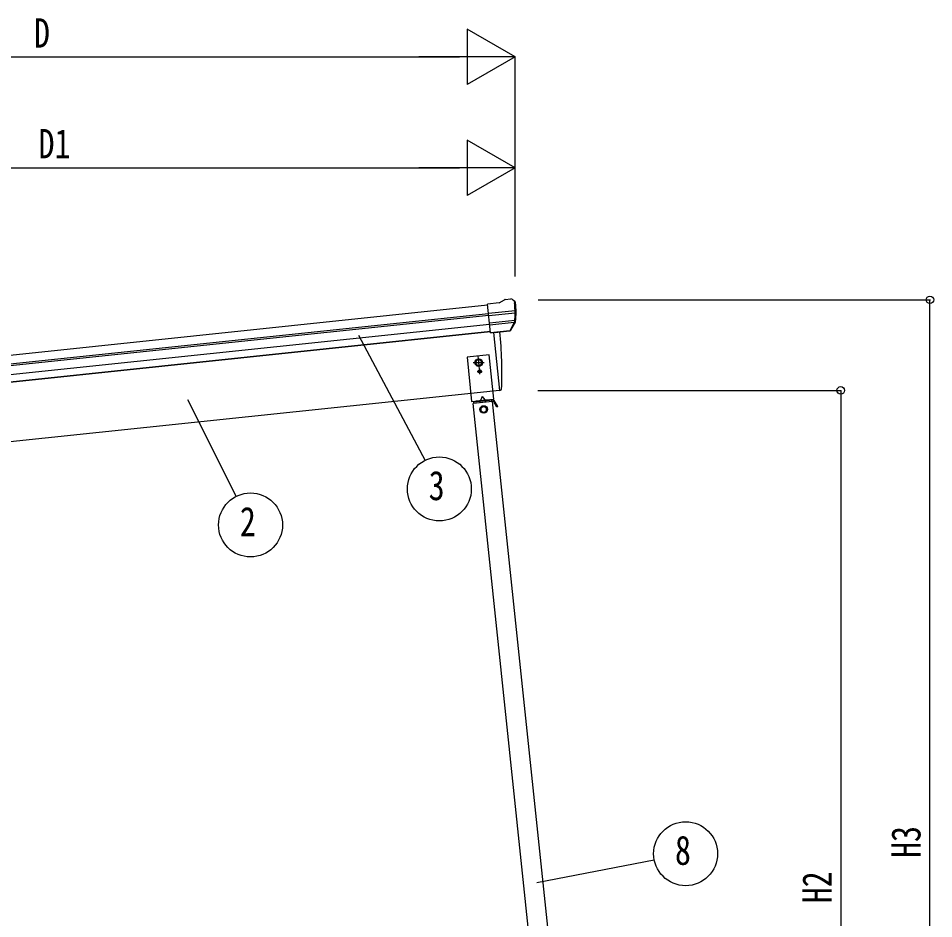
# Model space of a CAD drawing. Units: millimetres, scale not verified. Extents: x -10512 to 10512, y -7425 to 7425.
# Drawn here: x -5704 to -3643, y -3113 to -1086 of the extents above; entities that cross this region are included whole.
import ezdxf
from ezdxf.enums import TextEntityAlignment as Align

# ---------------------------------------------------------------- set-up
doc = ezdxf.new("R2010")
doc.units = ezdxf.units.MM
doc.header["$LTSCALE"] = 30
for name, color, linetype in [('0-4_YKK_13', 4, 'Continuous'), ('0-5_YKK_A1', 4, 'Continuous'), ('0-6_YKK_D', 6, 'Continuous')]:
    doc.layers.add(name, color=color, linetype=linetype)
doc.styles.add('ＭＳ ゴシック', font='')
doc.styles.get('ＭＳ ゴシック').set_extended_font_data('MS Gothic')

msp = doc.modelspace()

# ---------------------------------------------------------------- linework, layer by layer
at = {"layer": '0-4_YKK_13'}
for p, q in [((-4620.97, -1726.74), (-4647.49, -1729.53)), ((-4640.71, -1794.08), (-4647.49, -1729.53)), ((-4594.65, -1717.94), (-4594.65, -1717.94)), ((-4590.98, -1719.03), (-4590.99, -1719.03)), ((-4590.98, -1719.03), (-4586.67, -1722.53)), ((-4586.67, -1722.53), (-4585.8, -1723.23)), ((-4584.42, -1726.92), (-4584.73, -1725.07)), ((-4645.33, -1750.06), (-4585.59, -1743.78)), ((-4585.11, -1749.65), (-4644.72, -1755.91)), ((-4585.95, -1766.4), (-4642.98, -1772.4)), ((-4587.34, -1771.06), (-4642.51, -1776.86)), ((-4595.9, -1787.64), (-4586.45, -1769.34)), ((-4594.85, -1788.07), (-4584.73, -1769.81)), ((-4597.35, -1789.3), (-4640.73, -1793.86)), ((-4630.49, -1793.1), (-4605.16, -1790.44)), ((-4605.16, -1790.44), (-4604.9, -1790.32)), ((-4604.9, -1790.32), (-4597.21, -1789.51)), ((-4640.71, -1794.08), (-4630.76, -1793.04)), ((-4634.14, -1793.39), (-4620.43, -1923.77)), ((-4630.76, -1793.04), (-4630.49, -1793.1)), ((-4665.66, -1876.13), (-4668.8, -1846.3)), ((-4679.73, -1861.22), (-4654.72, -1861.22)), ((-4670.89, -1881.11), (-4659.39, -1881.11)), ((-4666.37, -1880.7), (-4667.19, -1880.7)), ((-4665.14, -1886.86), (-4665.14, -1875.36)), ((-4663.91, -1881.52), (-4663.09, -1881.52)), ((-4620.43, -1923.77), (-4618.38, -1923.48)), ((-4635.94, -1948.42), (-4679.7, -1953.02)), ((-4635.08, -1945.32), (-4678.52, -1949.88)), ((-4678.21, -1952.87), (-4678.52, -1949.88)), ((-4663.79, -1951.35), (-4664.1, -1948.37)), ((-4663.84, -1950.85), (-4651.91, -1949.6)), ((-4659.23, -1937.33), (-4663.2, -1946.26)), ((-4659.23, -1937.33), (-4653.48, -1945.24)), ((-4651.85, -1950.1), (-4652.17, -1947.11)), ((-4637.43, -1948.58), (-4637.75, -1945.6)), ((-4637.49, -1948.08), (-4634.82, -1947.8)), ((-4624.12, -1960.2), (-4632.19, -1946.75)), ((-4628.84, -1957.2), (-4626.69, -1955.91))]:
    msp.add_line(p, q, dxfattribs=at)
for points in [[(-4620.97, -1726.74), (-4609.37, -1719.77), (-4609.37, -1719.77)], [(-4608.14, -1719.36), (-4608.14, -1719.36), (-4594.65, -1717.94)], [(-4667.19, -1880.7), (-4667.19, -1881.52), (-4666.37, -1881.52)], [(-4664.73, -1879.88), (-4664.73, -1879.06), (-4665.55, -1879.06), (-4665.55, -1879.88)], [(-4665.55, -1882.34), (-4665.55, -1883.16), (-4664.73, -1883.16), (-4664.73, -1882.34)], [(-4663.09, -1881.52), (-4663.09, -1880.7), (-4663.91, -1880.7)], [(-4624.12, -1960.2), (-4626.26, -1961.48), (-4634.34, -1948.04)]]:
    msp.add_lwpolyline(points, dxfattribs=at)
for points in [[(-4633.48, -1943.14), (-4643.93, -1843.69), (-4693.66, -1848.91), (-4683.21, -1948.36)], [(-4667.23, -1853.71), (-4673.73, -1857.46), (-4673.73, -1864.97), (-4667.23, -1868.72), (-4660.73, -1864.97), (-4660.73, -1857.46)], [(-4643.22, -1946.17), (-4673.05, -1949.31), (-4673.26, -1947.32), (-4643.43, -1944.18)], [(-4656.28, -1959.13), (-4662.71, -1963), (-4662.58, -1970.5), (-4656.02, -1974.14), (-4649.58, -1970.27), (-4649.71, -1962.77)]]:
    msp.add_lwpolyline(points, close=True, dxfattribs=at)
for centre, radius in [((-4667.23, -1861.22), 8.5), ((-4667.23, -1861.22), 7.7), ((-4667.23, -1861.22), 6.5), ((-4667.23, -1861.22), 6.5), ((-4667.23, -1861.22), 6.5), ((-4665.14, -1881.11), 3.75), ((-4656.15, -1966.64), 8.5), ((-4656.15, -1966.64), 7.7), ((-4656.15, -1966.64), 6.5)]:
    msp.add_circle(centre, radius, dxfattribs=at)
for centre, radius, start, end in [((-4607.82, -1722.34), 3, 96.02369, 120.97631), ((-4594.13, -1722.92), 5, 51.04426, 95.95574), ((-4777.97, -1748.57), 192.44, 1.4271, 6.57578), ((-4785.31, -1748.04), 202, 354.13916, 6), ((-4785.31, -1748.04), 200.2, 354.20009, 359.53883), ((-4540.32, -1741.67), 45.32, 182.67122, 185.64518), ((-4584.93, -1750.99), 1.35, 95.1605, 97.91927), ((-4582.32, -1749.43), 2.74, 179.02151, 184.43412), ((-4589.12, -1767.97), 3, 332.69111, 354.20009), ((-4587.35, -1768.36), 3, 331, 354.13916), ((-5515.04, -1883.56), 900, 357.63919, 5.84085), ((-4597.47, -1786.62), 2.99, 285.2717, 331.00739), ((-4666.37, -1879.88), 0.82, 270, 0), ((-4666.37, -1882.34), 0.82, 0, 90), ((-4663.91, -1879.88), 0.82, 180, 270), ((-4663.91, -1882.34), 0.82, 90, 180), ((-4618.8, -1920.51), 3, 278, 357.63919), ((-4634.77, -1948.3), 3, 31, 96), ((-4634.77, -1948.3), 0.5, 31, 96)]:
    msp.add_arc(centre, radius, start, end, dxfattribs=at)
for centre, major_axis, ratio, start_param, end_param in [((-4586.68, -1726.53), (-0.87, 5.91), 0.020485, 0.671432, 1.5691306), ((-4592.07, -1722.01), (5.88, -1.31), 0.24881, 0.460585, 0.4641038), ((-4587.69, -1725.56), (-2.34, 1.9), 0.995767, 3.9859716, 4.712389), ((-4783, -1769.98), (-20.92, 199.05), 0.994373, 4.7113789, 4.7277536), ((-4597.66, -1786.32), (-0.11, 3), 0.642905, 3.2459383, 4.203928), ((-4597.53, -1786.52), (1.66, -2.51), 0.997631, 5.8041905, 5.8929484), ((-4597.6, -1786.41), (3.53, -2.11), 0.650902, 5.2561448, 5.3289554), ((-4595.23, -1786.06), (1.08, 3.13), 0.040856, 2.1135035, 2.1416249)]:
    msp.add_ellipse(centre, major_axis=major_axis, ratio=ratio, start_param=start_param, end_param=end_param, dxfattribs=at)
at = {"layer": '0-5_YKK_A1'}
for p, q in [((-6643.37, -1941.32), (-4647.28, -1731.52)), ((-6641.38, -1960.21), (-4645.29, -1750.41)), ((-6640.95, -1964.39), (-4644.86, -1754.59)), ((-6638.85, -1984.25), (-4642.77, -1774.45)), ((-4641.01, -1791.19), (-6637.09, -2000.99)), ((-4640.9, -1792.18), (-6566.19, -1994.54)), ((-4634.14, -1793.39), (-4620.43, -1923.77)), ((-4620.43, -1923.77), (-6547.77, -2126.34)), ((-4512.45, -3544.26), (-4679.7, -1953.02)), ((-4468.7, -3539.66), (-4635.94, -1948.42))]:
    msp.add_line(p, q, dxfattribs=at)
at = {"layer": '0-6_YKK_D'}
for p, q in [((-4585.39, -1172.94), (-4693.64, -1110.44)), ((-4693.64, -1110.44), (-4693.64, -1235.44)), ((-6578.77, -1172.94), (-4710.39, -1172.94)), ((-4585.39, -1172.94), (-4801.9, -1172.94)), ((-4585.39, -1172.94), (-4693.64, -1235.44)), ((-4585.39, -1667.62), (-4585.39, -1171.94)), ((-4585.39, -1422.94), (-4693.64, -1360.44)), ((-4693.64, -1360.44), (-4693.64, -1485.44)), ((-4585.39, -1666.62), (-4585.39, -1421.94)), ((-6500.52, -1422.94), (-4710.39, -1422.94)), ((-4585.39, -1422.94), (-4801.9, -1422.94)), ((-4585.39, -1422.94), (-4693.64, -1485.44)), ((-4533.56, -1719.92), (-3650.54, -1719.92)), ((-3651.54, -4126.34), (-3651.54, -1719.92)), ((-4938.1, -1799.75), (-4788.2, -2081.14)), ((-4534.56, -1923.77), (-3851.34, -1923.77)), ((-3852.34, -1923.77), (-3852.34, -4126.34)), ((-5323.3, -1943.99), (-5213.42, -2162.28)), ((-4536.31, -3031.01), (-4272.17, -2980.03))]:
    msp.add_line(p, q, dxfattribs=at)
for centre, radius in [((-3651.54, -1719.92), 8.5), ((-3852.34, -1923.77), 8.5), ((-4755.97, -2145.53), 72), ((-5181.04, -2226.59), 72), ((-4201.48, -2966.38), 72)]:
    msp.add_circle(centre, radius, dxfattribs=at)

# ---------------------------------------------------------------- texts
at = {"layer": '0-6_YKK_D', "style": 'ＭＳ ゴシック', "width": 0.8}
for s, p in [('D', (-5668.58, -1172.14)), ('D1', (-5658.26, -1421.27)), ('3', (-4779.97, -2190.53)), ('2', (-5205.04, -2271.59)), ('8', (-4225.48, -3011.38))]:
    msp.add_text(s, height=65.98, dxfattribs=at).set_placement(p, align=Align.BOTTOM_LEFT)
for s, p in [('H3', (-3652.87, -2975.93)), ('H2', (-3853.14, -3077.86))]:
    msp.add_text(s, height=65.98, rotation=90, dxfattribs=at).set_placement(p, align=Align.BOTTOM_LEFT)

doc.saveas('drawing.dxf')
